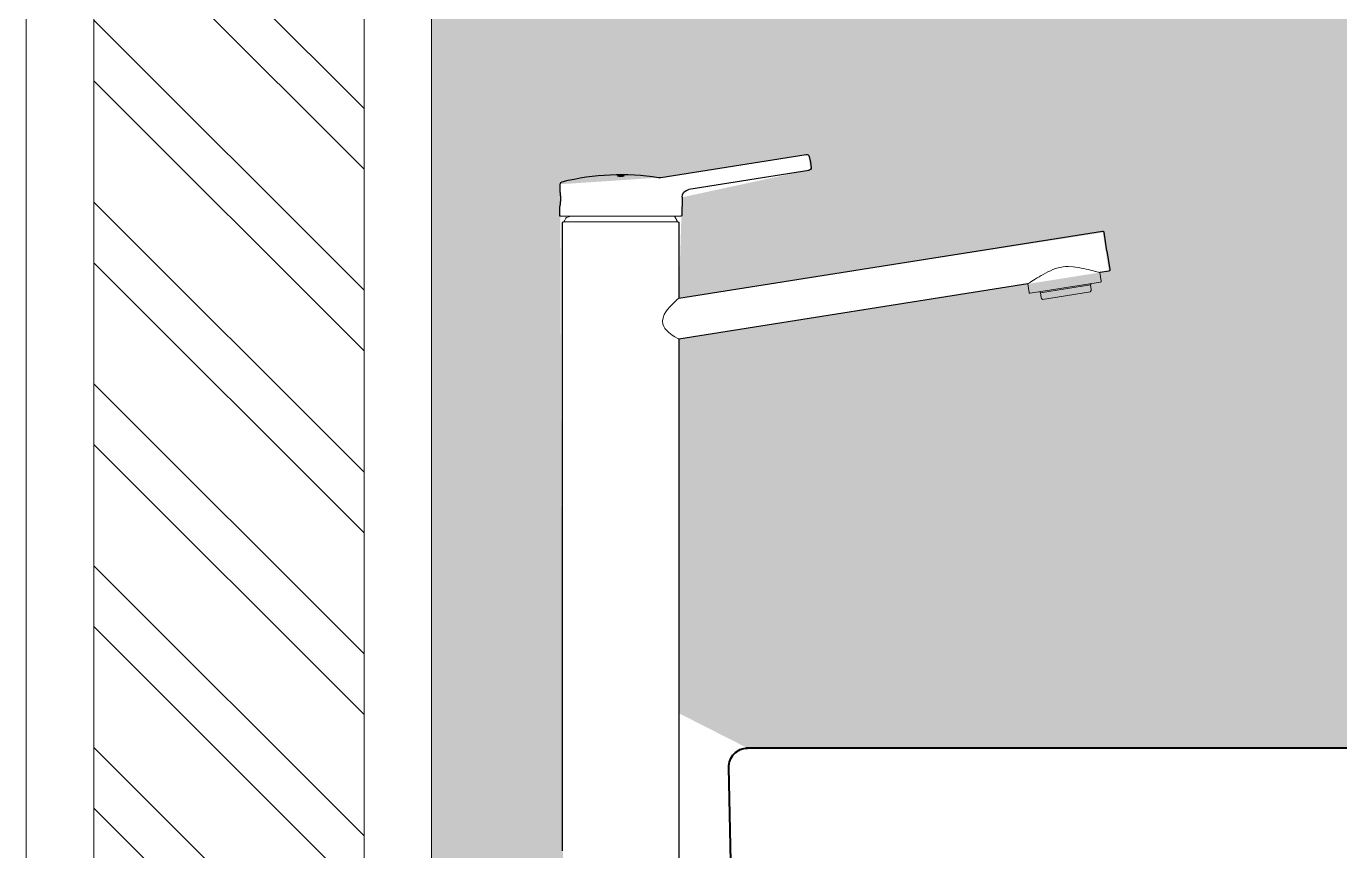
# Model space of a CAD drawing. Header units: millimetres. Extents: x 7371 to 278338, y -43753 to 35464.
# Drawn here: x 275677.9 to 276164.1, y -4581.9 to -4276.5 of the extents above; entities that cross this region are included whole.
import ezdxf

# ---------------------------------------------------------------- set-up
doc = ezdxf.new("R2010")
doc.units = ezdxf.units.MM
doc.header["$MEASUREMENT"] = 0
for name, pattern in [('CENTER', [50.800000000000004, 31.75, -6.349999999999999, 6.349999999999999, -6.349999999999999]), ('SLD-Phantom', [12.699999999999998, 6.35, -1.27, 1.27, -1.27, 1.27, -1.27]), ('SLD-Solid', [0])]:
    doc.linetypes.add(name, pattern=pattern)
for name, color, linetype, lineweight in [('28-Arsiran', 252, 'Continuous', 5), ('8', 8, 'Continuous', 5), ('BODY', 7, 'Continuous', 40), ('DINDING', 1, 'Continuous', 20), ('FITTING', 7, 'Continuous', 13), ('FITTING2', 7, 'Continuous', 30), ('PIPA AIR BERSIH', 5, 'CENTER', 5)]:
    doc.layers.add(name, color=color, linetype=linetype, lineweight=lineweight)

# ---------------------------------------------------------------- blocks, each defined once
blk = doc.blocks.new('dsdsdsdsd')
h = blk.add_hatch()
h.set_pattern_fill('DOTS', color=8, scale=0.05)
h.set_pattern_definition([(0, (127803.6664204888, -997.3892394727438), (0.0396875, 0.079375), [0, -0.079375])])
h.paths.add_polyline_path([(127667.0922350217, -891.4150741099547), (127673.0087377987, -891.4150741099547), (127673.0087377987, -901.4150741099547), (127669.0923439177, -901.4150741099547), (127669.0923439177, -898.5790773367262), (127668.7323397563, -898.5713290363673), (127668.7388342553, -898.2695794192987), (127668.7171729911, -898.2457440033941), (127667.4821729911, -898.2457440033941), (127667.3972350218, -898.2026096129662), (127667.3972350218, -897.7407979504278), (127667.9277214711, -897.6567768608911), (127667.9201827518, -897.6090354436154), (127667.3972350218, -897.6901746941386), (127667.401235305, -897.565613778881), (127667.5596279473, -897.531447685229), (127667.5568643958, -897.5131994107911), (127667.3739898882, -897.5412592309021), (127667.2510008027, -897.5495047864497), (127667.2549016884, -898.5614106700605), (127667.2355683551, -898.57191067006), (127667.0922350217, -898.5790773367262)])
at = {"layer": '28-Arsiran'}
h = blk.add_hatch(dxfattribs=at)
h.set_pattern_fill('ANSI32', color=256, scale=0.01666666666666667, angle=90)
h.set_pattern_definition([(135, (127745.307087995, -1052.600897013899), (-0.1122532015133644, -0.1122532015133644), []), (135, (127745.307087995, -1052.526061513899), (-0.1122532015133644, -0.1122532015133644), [])])
h.paths.add_polyline_path([(127666.6755683551, -889.9270058968159), (127667.0089016884, -889.9270058968159), (127667.0089016884, -901.6150741099548), (127666.6755683551, -901.6150741099548)])
at = {"linetype": 'SLD-Phantom', "lineweight": 0, "ltscale": 5}
for points in [[(127667.3214273065, -897.5394298875744), (127667.3215139922, -897.5392717409924)], [(127667.3218093986, -897.539581728417), (127667.3214273065, -897.5394298875744)], [(127667.3215139922, -897.5392717409924), (127667.3220641061, -897.5391256033618)], [(127667.3226111894, -897.5397102840816), (127667.3218093986, -897.539581728417)], [(127667.3220641061, -897.5391256033618), (127667.3226254941, -897.5390471898172)], [(127667.3237402821, -897.5398016767413), (127667.3226111894, -897.5397102840816)], [(127667.3226254938, -897.5390471901665), (127667.3237629669, -897.538956421733)], [(127667.3250732097, -897.5398461045262), (127667.3237402821, -897.5398016767413)], [(127667.3237629669, -897.538956421733), (127667.3251052631, -897.5389129635187)], [(127667.3264658355, -897.5398384592592), (127667.3250732097, -897.5398461045262)], [(127667.3251052631, -897.5389129635187), (127667.3264956181, -897.5389217722659)], [(127667.3277638591, -897.5397789747004), (127667.3264658355, -897.5398384592592)], [(127667.3264956181, -897.5389217722659), (127667.3277797055, -897.5389814601258)], [(127667.328817569, -897.53967379162), (127667.3277638591, -897.5397789747004)], [(127667.3277797055, -897.5389814601258), (127667.3288187335, -897.5390854626039)], [(127667.3295018796, -897.539534823627), (127667.328817569, -897.53967379162)], [(127667.3288187335, -897.5390854626039), (127667.3294977162, -897.5392227329176)], [(127667.3294977162, -897.5392227329176), (127667.329736449, -897.539378381247)], [(127667.329736449, -897.539378381247), (127667.3295018796, -897.539534823627)]]:
    blk.add_lwpolyline(points, dxfattribs=at)
at = {"color": 7, "linetype": 'SLD-Solid', "lineweight": 15, "ltscale": 5}
blk.add_lwpolyline([(127667.2508314512, -897.5743924213566), (127667.2508314791, -897.573600198948)], dxfattribs=at)
at = {"layer": '8'}
for p, q in [((127666.6755683551, -901.6150741099548), (127666.6755683551, -889.9270058968159)), ((127667.0089016884, -901.6150741099548), (127667.0089016884, -889.9270058968159))]:
    blk.add_line(p, q, dxfattribs=at)
at = {"layer": 'BODY'}
blk.add_lwpolyline([(127667.4588450603, -898.2695794192987, -0.4205306116573375), (127667.4821729911, -898.2457440033941)], format="xyb", dxfattribs=at)
for points in [[(127668.7171729911, -898.2457440033941), (127667.4805063245, -898.2457440033941)], [(127667.4655063245, -898.5790773367262), (127667.4588450603, -898.2695794192987)]]:
    blk.add_lwpolyline(points, dxfattribs=at)
at = {"layer": 'DINDING'}
for p, q in [((127666.5922350217, -901.6150741099548), (127666.5922350217, -889.9270058968159)), ((127667.0922350217, -901.6150741099548), (127667.0922350217, -889.9270058968159))]:
    blk.add_line(p, q, dxfattribs=at)
at = {"layer": 'FITTING'}
for points in [[(127667.2513281744, -897.5890438240987), (127667.3191110667, -897.5890439599408)], [(127667.3962350217, -897.5957440033926), (127667.2549016891, -897.5957440033926)], [(127667.2645215232, -897.5890438505357), (127667.2588536708, -897.5905625470151)], [(127667.3191110673, -897.5890439599408), (127667.3594796191, -897.5890440408458)], [(127667.3594796211, -897.5890440408458), (127667.3998435826, -897.5890441217471)], [(127667.3919645263, -897.5890441059546), (127667.3924676664, -897.589890690255)], [(127667.3924676664, -897.589890690255), (127667.3951023151, -897.5947824462256)], [(127667.844246682, -897.6622802282436), (127667.8417030155, -897.6637870932137)], [(127667.8469026267, -897.6607562002755), (127667.844246682, -897.6622802282436)], [(127667.8496884965, -897.6592228560294), (127667.8469026267, -897.6607562002755)], [(127667.8526234527, -897.65769520687), (127667.8496884965, -897.6592228560294)], [(127667.8556757275, -897.6562229529554), (127667.8526234527, -897.65769520687)], [(127667.8587941098, -897.6548675440481), (127667.8556757275, -897.6562229529554)], [(127667.8620110175, -897.6536569910513), (127667.8587941098, -897.6548675440481)], [(127667.8650803104, -897.6527061779434), (127667.8620110175, -897.6536569910513)], [(127667.871282102, -897.6514580796284), (127667.8650803104, -897.6527061779434)], [(127667.8743555733, -897.6511739912985), (127667.871282102, -897.6514580796284)], [(127667.877514172, -897.6510917972647), (127667.8743555733, -897.6511739912985)], [(127667.8836030628, -897.6514308978841), (127667.877514172, -897.6510917972647)], [(127667.8865110166, -897.6517750138701), (127667.8836030628, -897.6514308978841)], [(127667.8901737325, -897.6523346132417), (127667.8865110166, -897.6517750138701)], [(127667.8936635684, -897.6529715390843), (127667.8901737325, -897.6523346132417)], [(127667.8969250185, -897.6536386465941), (127667.8936635684, -897.6529715390843)], [(127667.8999898761, -897.6543161527352), (127667.8969250185, -897.6536386465941)], [(127667.9027223705, -897.654954031459), (127667.8999898761, -897.6543161527352)], [(127667.9052473484, -897.655567203905), (127667.9027223705, -897.654954031459)], [(127667.9075237322, -897.6561367324321), (127667.9052473484, -897.655567203905)], [(127667.9095703535, -897.6566605816043), (127667.9075237322, -897.6561367324321)], [(127667.9128867843, -897.6575299438628), (127667.9095703535, -897.6566605816043)], [(127667.9151582345, -897.6581380655371), (127667.9128867843, -897.6575299438628)], [(127667.9159129547, -897.6583421551823), (127667.9151582345, -897.6581380655371)], [(127667.9163970371, -897.6584735610633), (127667.9159129547, -897.6583421551823)], [(127667.9166120443, -897.6585320480899), (127667.9163970371, -897.6584735610633)], [(127667.9165953147, -897.6585274951541), (127667.9166120443, -897.6585320480899)], [(127667.9166228743, -897.6585349960824), (127667.9182935513, -897.6690832352089)], [(127667.8278084749, -897.6725633036094), (127667.8277309237, -897.6726140979372)], [(127667.8294016006, -897.6831623370617), (127667.8277309237, -897.6726140979372)], [(127667.828415748, -897.672166072658), (127667.8278084749, -897.6725633036094)], [(127667.8289351963, -897.6718270382736), (127667.828415748, -897.672166072658)], [(127667.8299041604, -897.6711965346112), (127667.8289351963, -897.6718270382736)], [(127667.8311306636, -897.6704022368103), (127667.8299041604, -897.6711965346112)], [(127667.8305457242, -897.6839935908229), (127667.9174622974, -897.670227358014)], [(127667.8328069098, -897.6693240765526), (127667.8311306636, -897.6704022368103)], [(127667.8347609929, -897.6680791272194), (127667.8328069098, -897.6693240765526)], [(127667.836928358, -897.6667152418523), (127667.8347609929, -897.6680791272194)], [(127667.8393152679, -897.6652369264648), (127667.836928358, -897.6667152418523)], [(127667.8417030155, -897.6637870932137), (127667.8393152679, -897.6652369264648)], [(127667.8434661378, -897.6835333937033), (127667.9050320444, -897.6737823120493)], [(127667.9053722905, -897.6733140034048), (127667.9050320444, -897.6737823120493)], [(127667.9050320444, -897.6737823120493), (127667.9059528106, -897.6795958009717)], [(127667.9051912411, -897.6721709023986), (127667.9053722905, -897.6733140034048)], [(127667.3928741636, -897.6941478966728), (127667.3898249254, -897.6971076493246)], [(127667.3952018188, -897.6919958588661), (127667.3928741636, -897.6941478966728)], [(127667.3966823916, -897.6906649069788), (127667.3952018188, -897.6919958588661)], [(127667.3972350218, -897.6901746941386), (127667.3966823916, -897.6906649069788)], [(127667.3972037853, -897.6902023771163), (127667.3972350218, -897.6901746941386)], [(127667.8429978292, -897.6831931475573), (127667.8428167798, -897.682050046551)], [(127667.8434661378, -897.6835333937033), (127667.8429978292, -897.6831931475573)], [(127667.844386904, -897.6893468826256), (127667.8434661378, -897.6835333937033)], [(127667.8459377049, -897.691680391834), (127667.8457199143, -897.6915221577219)], [(127667.8459377049, -897.691680391834), (127667.9051990053, -897.6822943239313)], [(127667.9053572394, -897.6820765333614), (127667.9051990053, -897.6822943239313)], [(127667.3792934843, -897.7105105743686), (127667.3777638892, -897.7143356100206)], [(127667.3812762245, -897.7071608218722), (127667.3792934843, -897.7105105743686)], [(127667.3833694966, -897.7042895274972), (127667.3812762245, -897.7071608218722)], [(127667.3862275007, -897.7008982871795), (127667.3833694966, -897.7042895274972)], [(127667.3898249254, -897.6971076493246), (127667.3862275007, -897.7008982871795)], [(127667.3777638892, -897.7143356100206), (127667.3771816835, -897.7183273505034)], [(127667.3771816835, -897.7183273505034), (127667.3776270165, -897.7223440661473)], [(127667.3776270165, -897.7223440661473), (127667.378794355, -897.7252686745323)], [(127667.378794355, -897.7252686745323), (127667.3801673308, -897.7274611723025)], [(127667.3801673308, -897.7274611723025), (127667.3817184461, -897.7293752147489)], [(127667.3817184461, -897.7293752147489), (127667.3848747919, -897.732441160324)], [(127667.3848747919, -897.732441160324), (127667.3890690862, -897.7356872253949)], [(127667.3890690862, -897.7356872253949), (127667.3925476474, -897.738001177815)], [(127667.3925476474, -897.738001177815), (127667.3951299657, -897.73957838561)], [(127667.3951299657, -897.73957838561), (127667.3967116574, -897.740499585525)], [(127667.3967116574, -897.740499585525), (127667.3972274986, -897.7407936618821)]]:
    blk.add_lwpolyline(points, dxfattribs=at)
for points in [[(127667.2566322947, -897.5957440033926, -0.5557530827068069), (127667.2560343951, -897.5947824462256)], [(127667.2560343951, -897.5947824462256, -0.01245781181429441), (127667.2578288617, -897.5913616616308)], [(127667.2578288617, -897.5913616616308, -0.2029616970656549), (127667.2588536708, -897.5905625470151)], [(127667.3951023151, -897.5947824462256, -0.5557530827068069), (127667.3945044154, -897.5957440033926)], [(127667.9182935513, -897.6690832352089, -0.4142135623717372), (127667.9174622974, -897.670227358014)], [(127667.8305457234, -897.6839935909375, -0.4142135623744524), (127667.8294016006, -897.6831623370617)], [(127667.8457199143, -897.6915221577219, -0.1989123673788351), (127667.844386904, -897.6893468826256)], [(127667.9059528106, -897.6795958009717, -0.1989123673795334), (127667.9053572394, -897.6820765333614)]]:
    blk.add_lwpolyline(points, format="xyb", dxfattribs=at)
at = {"layer": 'FITTING2'}
for points in [[(127667.3752603783, -897.5411370295916), (127667.5545646377, -897.5127383931704)], [(127667.5582554193, -897.5150572167331), (127667.559919381, -897.522210180141)], [(127667.5576939188, -897.532492066257), (127667.4096639902, -897.5559373995458)], [(127667.559919381, -897.522210180141), (127667.5604858958, -897.5291861720945)], [(127667.25082253, -897.5597168495278), (127667.2510008027, -897.5495047864497)], [(127667.3721586277, -897.5411214012547), (127667.3739898882, -897.5412592309021)], [(127667.3739898882, -897.5412592309021), (127667.3752559107, -897.5410981922141)], [(127667.2508228798, -897.5597128362771), (127667.2508274594, -897.5597592159647)], [(127667.250823268, -897.5597168624137), (127667.2508228798, -897.5597128362771)], [(127667.2508274594, -897.5597592159647), (127667.2508538267, -897.5600332281775)], [(127667.2508538267, -897.5600332281775), (127667.2508752204, -897.5602637698248)], [(127667.2508752204, -897.5602637698248), (127667.2509002291, -897.5605435642902)], [(127667.2509002291, -897.5605435642902), (127667.2509604205, -897.5612717960522)], [(127667.2509604205, -897.5612717960522), (127667.2509940343, -897.5617212164199)], [(127667.2509940343, -897.5617212164199), (127667.251027203, -897.5622050126822)], [(127667.251027203, -897.5622050126822), (127667.2510599605, -897.5627352611991)], [(127667.2510599605, -897.5627352611991), (127667.2510912851, -897.5633113961758)], [(127667.2510912851, -897.5633113961758), (127667.2511200936, -897.56393304612)], [(127667.2511200936, -897.56393304612), (127667.2511441271, -897.5645668695415)], [(127667.2511441271, -897.5645668695415), (127667.2511635438, -897.5652319309393)], [(127667.2511635438, -897.5652319309393), (127667.2511774797, -897.5659267722331)], [(127667.2511774797, -897.5659267722331), (127667.2511850882, -897.5666499081527)], [(127667.401235305, -897.565613778881), (127667.4008434323, -897.5880615761563)], [(127667.2503283287, -897.5880263696872), (127667.2505201246, -897.5770396511052)], [(127667.2505245621, -897.5770100577538), (127667.2505200718, -897.5770436862622)], [(127667.2505200718, -897.5770436862622), (127667.2505206022, -897.5770396594417)], [(127667.2505374705, -897.576912373579), (127667.2505245621, -897.5770100577538)], [(127667.2505580732, -897.5767543213988), (127667.2505374705, -897.576912373579)], [(127667.2505856273, -897.5765388089295), (127667.2505580732, -897.5767543213988)], [(127667.2506193602, -897.5762681529886), (127667.2505856273, -897.5765388089295)], [(127667.2506600647, -897.5759306844611), (127667.2506193602, -897.5762681529886)], [(127667.2508026349, -897.5746323333389), (127667.2506600647, -897.5759306844611)], [(127667.2508548893, -897.5740973128559), (127667.2508026349, -897.5746323333389)], [(127667.2509556535, -897.5729305164405), (127667.2508548893, -897.5740973128559)], [(127667.2510022256, -897.5723046984095), (127667.2509556535, -897.5729305164405)], [(127667.2510463671, -897.5716334092976), (127667.2510022256, -897.5723046984095)], [(127667.2511182133, -897.5702523056026), (127667.2510463671, -897.5716334092976)], [(127667.2511450019, -897.5695480536979), (127667.2511182133, -897.5702523056026)], [(127667.2511659263, -897.5688100807747), (127667.2511450019, -897.5695480536979)], [(127667.2511857194, -897.5673586918874), (127667.2511659263, -897.5688100807747)], [(127667.2511850882, -897.5666499081527), (127667.2511857194, -897.5673586918874)], [(127667.2539016884, -898.3724408365325), (127667.2539016884, -897.5967440033946)], [(127667.3972350218, -897.5967440033946), (127667.3972350218, -897.6901746941386)], [(127667.3972350218, -897.6901746941386), (127667.9199220129, -897.6073892075821)], [(127667.9254790218, -897.6318206919877), (127667.9218372216, -897.6088272706747)], [(127667.9254790218, -897.6318206919877), (127667.9291244473, -897.6548370027849)], [(127667.9277437361, -897.6567736246125), (127667.9166228743, -897.6585349960824)], [(127667.8277309237, -897.6726140979372), (127667.3972350218, -897.7407979504278)], [(127667.3972350218, -897.7407979504278), (127667.3972350218, -898.5614106700615)]]:
    blk.add_lwpolyline(points, dxfattribs=at)
for points in [[(127667.5545738477, -897.512787407677, -0.3908673499962707), (127667.5582684201, -897.5150555016353)], [(127667.560434116, -897.528511697623, -0.5187569168533613), (127667.5567634572, -897.5324794931948)], [(127667.2510008027, -897.5495047864497, -0.339408543749381), (127667.253526698, -897.5463287793809)], [(127667.253526698, -897.5463287793827, -0.100769381991353), (127667.3721611734, -897.5411474090251)], [(127667.4012427781, -897.565612141243, -0.3806358394426401), (127667.4096636277, -897.5559552452887)], [(127667.2513281744, -897.5890438240987, -0.4193348017557641), (127667.2503283287, -897.5880263696872)], [(127667.2539016884, -897.5967440033946, -0.414213562373095), (127667.2549016884, -897.5957440033926)], [(127667.3962350217, -897.5957440033926, -0.414213562373095), (127667.3972350218, -897.5967440033946)], [(127667.4008434323, -897.5880615761563, -0.4091108014276588), (127667.3998435826, -897.5890441217471)], [(127667.9199130384, -897.6073907460833, -0.4154779218037652), (127667.9218285978, -897.6087728293351)], [(127667.9291295054, -897.6548689492356, -0.4177577308111159), (127667.9277214711, -897.6567768608911)]]:
    blk.add_lwpolyline(points, format="xyb", dxfattribs=at)

msp = doc.modelspace()

# ---------------------------------------------------------------- block references
at = {"layer": 'PIPA AIR BERSIH', "xscale": 300.0000059255024, "yscale": 300.0000059255024, "zscale": 300.0000059255024}
msp.add_blockref('dsdsdsdsd', (-38024300.48542885, 264929.8379866981), dxfattribs=at)

doc.saveas('drawing.dxf')
